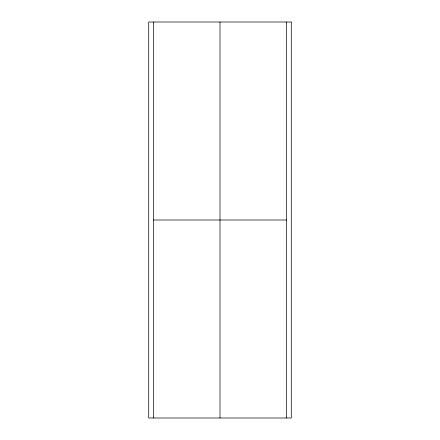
<?xml version="1.0" encoding="UTF-8"?>
<svg xmlns="http://www.w3.org/2000/svg" width="440" height="440" viewBox="0 0 440 440"><rect width="100%" height="100%" fill="white"/><g stroke="black" fill="none" stroke-linecap="round" stroke-linejoin="round"><path stroke-width="0.66" d="M153.472 220L286.528 220M286.528 22L286.528 418M220 22L220 418M153.472 22L153.472 418M291.28 22L148.72 22L148.72 418L291.28 418L291.28 22"/></g></svg>
